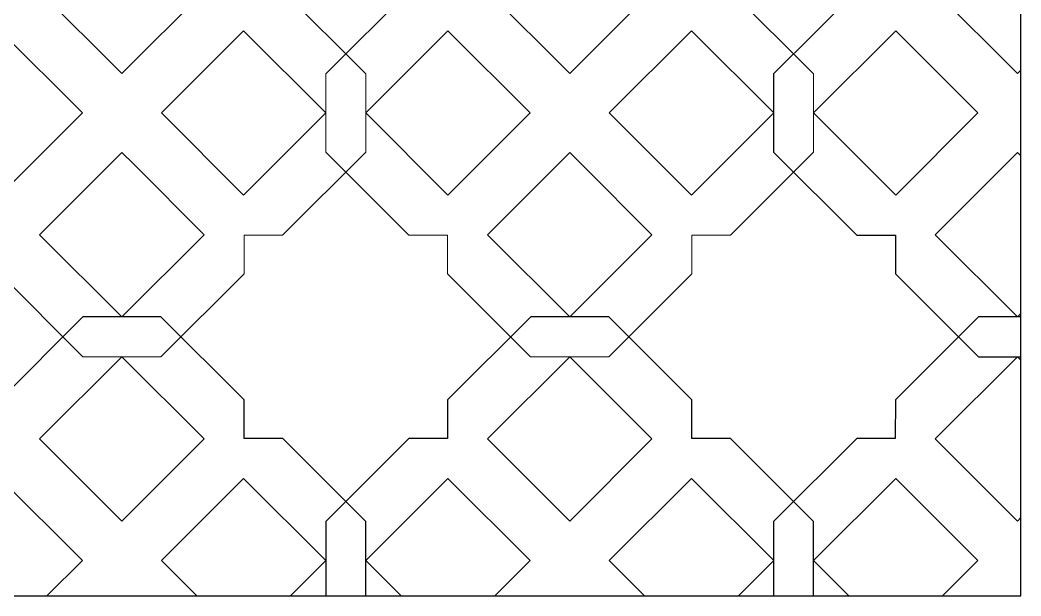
# Model space of a CAD drawing. Header units: centimetres. Extents: x -14.9 to -1.9, y -3.8 to 9.5.
# Drawn here: x -3.404 to -1.851, y -3.792 to -2.898 of the extents above; entities that cross this region are included whole.
import ezdxf

# ---------------------------------------------------------------- set-up
doc = ezdxf.new("R2010")
doc.units = ezdxf.units.CM
doc.header["$MEASUREMENT"] = 0
doc.layers.add('layer 1', color=7, linetype='Continuous')

msp = doc.modelspace()

# ---------------------------------------------------------------- linework, layer by layer
at = {"layer": 'layer 1', "color": 7}
for points, knots in [([(-8.1155, 9.5201), (-8.1155, 9.5201), (-1.85082, 9.5201), (-1.85082, 9.5201), (-1.85082, 9.5201), (-1.85082, 9.5201), (-1.85082, -3.79235), (-1.85082, -3.79235), (-1.85082, -3.79235), (-1.85082, -3.79235), (-8.1155, -3.79235), (-8.1155, -3.79235), (-8.1155, -3.79235), (-8.1155, -3.79235), (-8.1155, 9.5201), (-8.1155, 9.5201)], [0, 0, 0, 0, 0.2, 0.2, 0.2, 0.2, 0.4, 0.4, 0.4, 0.4, 0.6, 0.6, 0.6, 0.6, 1, 1, 1, 1]), ([(-1.91677, -3.42115), (-1.91677, -3.42115), (-2.04578, -3.29213), (-2.04578, -3.29213), (-2.04578, -3.29213), (-2.04578, -3.29213), (-2.04578, -3.23219), (-2.04578, -3.23219), (-2.04578, -3.23219), (-2.04578, -3.23219), (-2.10571, -3.23217), (-2.10571, -3.23217), (-2.10571, -3.23217), (-2.10571, -3.23217), (-2.23475, -3.10318), (-2.23475, -3.10318), (-2.23475, -3.10318), (-2.23475, -3.10318), (-2.23471, -2.98201), (-2.23471, -2.98201), (-2.23471, -2.98201), (-2.23471, -2.98201), (-2.10574, -2.85298), (-2.10574, -2.85298), (-2.10574, -2.85298), (-2.10574, -2.85298), (-2.04579, -2.85298), (-2.04579, -2.85298), (-2.04579, -2.85298), (-2.04579, -2.85298), (-2.04578, -2.79309), (-2.04578, -2.79309), (-2.04578, -2.79309), (-2.04578, -2.79309), (-1.91674, -2.66405), (-1.91674, -2.66405), (-1.91674, -2.66405), (-1.91674, -2.66405), (-1.85082, -2.66405), (-1.85082, -2.66405), (-1.85082, -2.66405), (-1.85082, -2.66405), (-1.85082, -2.73134), (-1.85082, -2.73134), (-1.85082, -2.73134), (-1.85082, -2.73134), (-1.85614, -2.72602), (-1.85614, -2.72602), (-1.85614, -2.72602), (-1.85614, -2.72602), (-1.98385, -2.85363), (-1.98385, -2.85363), (-1.98385, -2.85363), (-1.98385, -2.85363), (-1.85622, -2.98128), (-1.85622, -2.98128), (-1.85622, -2.98128), (-1.85622, -2.98128), (-1.85082, -2.97588), (-1.85082, -2.97588), (-1.85082, -2.97588), (-1.85082, -2.97588), (-1.85082, -3.10923), (-1.85082, -3.10923), (-1.85082, -3.10923), (-1.85082, -3.10923), (-1.85615, -3.1039), (-1.85615, -3.1039), (-1.85615, -3.1039), (-1.85615, -3.1039), (-1.98383, -3.2315), (-1.98383, -3.2315), (-1.98383, -3.2315), (-1.98383, -3.2315), (-1.85621, -3.35917), (-1.85621, -3.35917), (-1.85621, -3.35917), (-1.85621, -3.35917), (-1.85082, -3.35378), (-1.85082, -3.35378), (-1.85082, -3.35378), (-1.85082, -3.35378), (-1.85082, -3.42116), (-1.85082, -3.42116), (-1.85082, -3.42116), (-1.85082, -3.42116), (-1.91677, -3.42115), (-1.91677, -3.42115)], [0, 0, 0, 0, 0.0434783, 0.0434783, 0.0434783, 0.0434783, 0.0869565, 0.0869565, 0.0869565, 0.0869565, 0.1304348, 0.1304348, 0.1304348, 0.1304348, 0.173913, 0.173913, 0.173913, 0.173913, 0.2173913, 0.2173913, 0.2173913, 0.2173913, 0.2608696, 0.2608696, 0.2608696, 0.2608696, 0.3043478, 0.3043478, 0.3043478, 0.3043478, 0.3478261, 0.3478261, 0.3478261, 0.3478261, 0.3913043, 0.3913043, 0.3913043, 0.3913043, 0.4347826, 0.4347826, 0.4347826, 0.4347826, 0.4782609, 0.4782609, 0.4782609, 0.4782609, 0.5217391, 0.5217391, 0.5217391, 0.5217391, 0.5652174, 0.5652174, 0.5652174, 0.5652174, 0.6086957, 0.6086957, 0.6086957, 0.6086957, 0.6521739, 0.6521739, 0.6521739, 0.6521739, 0.6956522, 0.6956522, 0.6956522, 0.6956522, 0.7391304, 0.7391304, 0.7391304, 0.7391304, 0.7826087, 0.7826087, 0.7826087, 0.7826087, 0.826087, 0.826087, 0.826087, 0.826087, 0.8695652, 0.8695652, 0.8695652, 0.8695652, 0.9130435, 0.9130435, 0.9130435, 0.9130435, 1, 1, 1, 1]), ([(-2.04514, -3.17023), (-2.04514, -3.17023), (-2.17278, -3.04258), (-2.17278, -3.04258), (-2.17278, -3.04258), (-2.17278, -3.04258), (-2.04509, -2.91498), (-2.04509, -2.91498), (-2.04509, -2.91498), (-2.04509, -2.91498), (-1.91752, -3.04261), (-1.91752, -3.04261), (-1.91752, -3.04261), (-1.91752, -3.04261), (-2.04514, -3.17023), (-2.04514, -3.17023)], [0, 0, 0, 0, 0.2, 0.2, 0.2, 0.2, 0.4, 0.4, 0.4, 0.4, 0.6, 0.6, 0.6, 0.6, 1, 1, 1, 1]), ([(-3.62451, -3.79235), (-3.62451, -3.79235), (-3.62447, -3.67689), (-3.62447, -3.67689), (-3.62447, -3.67689), (-3.62447, -3.67689), (-3.4955, -3.54786), (-3.4955, -3.54786), (-3.4955, -3.54786), (-3.4955, -3.54786), (-3.43555, -3.54786), (-3.43555, -3.54786), (-3.43555, -3.54786), (-3.43555, -3.54786), (-3.43554, -3.48797), (-3.43554, -3.48797), (-3.43554, -3.48797), (-3.43554, -3.48797), (-3.3065, -3.35893), (-3.3065, -3.35893), (-3.3065, -3.35893), (-3.3065, -3.35893), (-3.18539, -3.35893), (-3.18539, -3.35893), (-3.18539, -3.35893), (-3.18539, -3.35893), (-3.05636, -3.48797), (-3.05636, -3.48797), (-3.05636, -3.48797), (-3.05636, -3.48797), (-3.05637, -3.54788), (-3.05637, -3.54788), (-3.05637, -3.54788), (-3.05637, -3.54788), (-2.99641, -3.54789), (-2.99641, -3.54789), (-2.99641, -3.54789), (-2.99641, -3.54789), (-2.86742, -3.67694), (-2.86742, -3.67694), (-2.86742, -3.67694), (-2.86742, -3.67694), (-2.86743, -3.79235), (-2.86743, -3.79235), (-2.86743, -3.79235), (-2.86743, -3.79235), (-2.98424, -3.79235), (-2.98424, -3.79235), (-2.98424, -3.79235), (-2.98424, -3.79235), (-2.92938, -3.73748), (-2.92938, -3.73748), (-2.92938, -3.73748), (-2.92938, -3.73748), (-3.057, -3.60982), (-3.057, -3.60982), (-3.057, -3.60982), (-3.057, -3.60982), (-3.18465, -3.73745), (-3.18465, -3.73745), (-3.18465, -3.73745), (-3.18465, -3.73745), (-3.12977, -3.79235), (-3.12977, -3.79235), (-3.12977, -3.79235), (-3.12977, -3.79235), (-3.36214, -3.79235), (-3.36214, -3.79235), (-3.36214, -3.79235), (-3.36214, -3.79235), (-3.30728, -3.73749), (-3.30728, -3.73749), (-3.30728, -3.73749), (-3.30728, -3.73749), (-3.43485, -3.60985), (-3.43485, -3.60985), (-3.43485, -3.60985), (-3.43485, -3.60985), (-3.56254, -3.73746), (-3.56254, -3.73746), (-3.56254, -3.73746), (-3.56254, -3.73746), (-3.50765, -3.79235), (-3.50765, -3.79235), (-3.50765, -3.79235), (-3.50765, -3.79235), (-3.62451, -3.79235), (-3.62451, -3.79235)], [0, 0, 0, 0, 0.0434783, 0.0434783, 0.0434783, 0.0434783, 0.0869565, 0.0869565, 0.0869565, 0.0869565, 0.1304348, 0.1304348, 0.1304348, 0.1304348, 0.173913, 0.173913, 0.173913, 0.173913, 0.2173913, 0.2173913, 0.2173913, 0.2173913, 0.2608696, 0.2608696, 0.2608696, 0.2608696, 0.3043478, 0.3043478, 0.3043478, 0.3043478, 0.3478261, 0.3478261, 0.3478261, 0.3478261, 0.3913043, 0.3913043, 0.3913043, 0.3913043, 0.4347826, 0.4347826, 0.4347826, 0.4347826, 0.4782609, 0.4782609, 0.4782609, 0.4782609, 0.5217391, 0.5217391, 0.5217391, 0.5217391, 0.5652174, 0.5652174, 0.5652174, 0.5652174, 0.6086957, 0.6086957, 0.6086957, 0.6086957, 0.6521739, 0.6521739, 0.6521739, 0.6521739, 0.6956522, 0.6956522, 0.6956522, 0.6956522, 0.7391304, 0.7391304, 0.7391304, 0.7391304, 0.7826087, 0.7826087, 0.7826087, 0.7826087, 0.826087, 0.826087, 0.826087, 0.826087, 0.8695652, 0.8695652, 0.8695652, 0.8695652, 0.9130435, 0.9130435, 0.9130435, 0.9130435, 1, 1, 1, 1]), ([(-2.92963, -3.79235), (-2.92963, -3.79235), (-2.92959, -3.67689), (-2.92959, -3.67689), (-2.92959, -3.67689), (-2.92959, -3.67689), (-2.80062, -3.54786), (-2.80062, -3.54786), (-2.80062, -3.54786), (-2.80062, -3.54786), (-2.74067, -3.54786), (-2.74067, -3.54786), (-2.74067, -3.54786), (-2.74067, -3.54786), (-2.74066, -3.48797), (-2.74066, -3.48797), (-2.74066, -3.48797), (-2.74066, -3.48797), (-2.61162, -3.35893), (-2.61162, -3.35893), (-2.61162, -3.35893), (-2.61162, -3.35893), (-2.49051, -3.35893), (-2.49051, -3.35893), (-2.49051, -3.35893), (-2.49051, -3.35893), (-2.36148, -3.48797), (-2.36148, -3.48797), (-2.36148, -3.48797), (-2.36148, -3.48797), (-2.36149, -3.54788), (-2.36149, -3.54788), (-2.36149, -3.54788), (-2.36149, -3.54788), (-2.30153, -3.54789), (-2.30153, -3.54789), (-2.30153, -3.54789), (-2.30153, -3.54789), (-2.17254, -3.67694), (-2.17254, -3.67694), (-2.17254, -3.67694), (-2.17254, -3.67694), (-2.17255, -3.79235), (-2.17255, -3.79235), (-2.17255, -3.79235), (-2.17255, -3.79235), (-2.28936, -3.79235), (-2.28936, -3.79235), (-2.28936, -3.79235), (-2.28936, -3.79235), (-2.2345, -3.73748), (-2.2345, -3.73748), (-2.2345, -3.73748), (-2.2345, -3.73748), (-2.36212, -3.60982), (-2.36212, -3.60982), (-2.36212, -3.60982), (-2.36212, -3.60982), (-2.48977, -3.73745), (-2.48977, -3.73745), (-2.48977, -3.73745), (-2.48977, -3.73745), (-2.43489, -3.79235), (-2.43489, -3.79235), (-2.43489, -3.79235), (-2.43489, -3.79235), (-2.66726, -3.79235), (-2.66726, -3.79235), (-2.66726, -3.79235), (-2.66726, -3.79235), (-2.6124, -3.73749), (-2.6124, -3.73749), (-2.6124, -3.73749), (-2.6124, -3.73749), (-2.73997, -3.60985), (-2.73997, -3.60985), (-2.73997, -3.60985), (-2.73997, -3.60985), (-2.86766, -3.73746), (-2.86766, -3.73746), (-2.86766, -3.73746), (-2.86766, -3.73746), (-2.81277, -3.79235), (-2.81277, -3.79235), (-2.81277, -3.79235), (-2.81277, -3.79235), (-2.92963, -3.79235), (-2.92963, -3.79235)], [0, 0, 0, 0, 0.0434783, 0.0434783, 0.0434783, 0.0434783, 0.0869565, 0.0869565, 0.0869565, 0.0869565, 0.1304348, 0.1304348, 0.1304348, 0.1304348, 0.173913, 0.173913, 0.173913, 0.173913, 0.2173913, 0.2173913, 0.2173913, 0.2173913, 0.2608696, 0.2608696, 0.2608696, 0.2608696, 0.3043478, 0.3043478, 0.3043478, 0.3043478, 0.3478261, 0.3478261, 0.3478261, 0.3478261, 0.3913043, 0.3913043, 0.3913043, 0.3913043, 0.4347826, 0.4347826, 0.4347826, 0.4347826, 0.4782609, 0.4782609, 0.4782609, 0.4782609, 0.5217391, 0.5217391, 0.5217391, 0.5217391, 0.5652174, 0.5652174, 0.5652174, 0.5652174, 0.6086957, 0.6086957, 0.6086957, 0.6086957, 0.6521739, 0.6521739, 0.6521739, 0.6521739, 0.6956522, 0.6956522, 0.6956522, 0.6956522, 0.7391304, 0.7391304, 0.7391304, 0.7391304, 0.7826087, 0.7826087, 0.7826087, 0.7826087, 0.826087, 0.826087, 0.826087, 0.826087, 0.8695652, 0.8695652, 0.8695652, 0.8695652, 0.9130435, 0.9130435, 0.9130435, 0.9130435, 1, 1, 1, 1]), ([(-2.23475, -3.79235), (-2.23475, -3.79235), (-2.23471, -3.67689), (-2.23471, -3.67689), (-2.23471, -3.67689), (-2.23471, -3.67689), (-2.10574, -3.54786), (-2.10574, -3.54786), (-2.10574, -3.54786), (-2.10574, -3.54786), (-2.04579, -3.54786), (-2.04579, -3.54786), (-2.04579, -3.54786), (-2.04579, -3.54786), (-2.04578, -3.48797), (-2.04578, -3.48797), (-2.04578, -3.48797), (-2.04578, -3.48797), (-1.91674, -3.35893), (-1.91674, -3.35893), (-1.91674, -3.35893), (-1.91674, -3.35893), (-1.85082, -3.35893), (-1.85082, -3.35893), (-1.85082, -3.35893), (-1.85082, -3.35893), (-1.85082, -3.42622), (-1.85082, -3.42622), (-1.85082, -3.42622), (-1.85082, -3.42622), (-1.85614, -3.4209), (-1.85614, -3.4209), (-1.85614, -3.4209), (-1.85614, -3.4209), (-1.98385, -3.54851), (-1.98385, -3.54851), (-1.98385, -3.54851), (-1.98385, -3.54851), (-1.85622, -3.67616), (-1.85622, -3.67616), (-1.85622, -3.67616), (-1.85622, -3.67616), (-1.85082, -3.67076), (-1.85082, -3.67076), (-1.85082, -3.67076), (-1.85082, -3.67076), (-1.85082, -3.79235), (-1.85082, -3.79235), (-1.85082, -3.79235), (-1.85082, -3.79235), (-1.97238, -3.79235), (-1.97238, -3.79235), (-1.97238, -3.79235), (-1.97238, -3.79235), (-1.91752, -3.73749), (-1.91752, -3.73749), (-1.91752, -3.73749), (-1.91752, -3.73749), (-2.04509, -3.60985), (-2.04509, -3.60985), (-2.04509, -3.60985), (-2.04509, -3.60985), (-2.17278, -3.73746), (-2.17278, -3.73746), (-2.17278, -3.73746), (-2.17278, -3.73746), (-2.11789, -3.79235), (-2.11789, -3.79235), (-2.11789, -3.79235), (-2.11789, -3.79235), (-2.23475, -3.79235), (-2.23475, -3.79235)], [0, 0, 0, 0, 0.0526316, 0.0526316, 0.0526316, 0.0526316, 0.1052632, 0.1052632, 0.1052632, 0.1052632, 0.1578947, 0.1578947, 0.1578947, 0.1578947, 0.2105263, 0.2105263, 0.2105263, 0.2105263, 0.2631579, 0.2631579, 0.2631579, 0.2631579, 0.3157895, 0.3157895, 0.3157895, 0.3157895, 0.3684211, 0.3684211, 0.3684211, 0.3684211, 0.4210526, 0.4210526, 0.4210526, 0.4210526, 0.4736842, 0.4736842, 0.4736842, 0.4736842, 0.5263158, 0.5263158, 0.5263158, 0.5263158, 0.5789474, 0.5789474, 0.5789474, 0.5789474, 0.6315789, 0.6315789, 0.6315789, 0.6315789, 0.6842105, 0.6842105, 0.6842105, 0.6842105, 0.7368421, 0.7368421, 0.7368421, 0.7368421, 0.7894737, 0.7894737, 0.7894737, 0.7894737, 0.8421053, 0.8421053, 0.8421053, 0.8421053, 0.8947368, 0.8947368, 0.8947368, 0.8947368, 1, 1, 1, 1]), ([(-3.24598, -3.67616), (-3.24598, -3.67616), (-3.37361, -3.54851), (-3.37361, -3.54851), (-3.37361, -3.54851), (-3.37361, -3.54851), (-3.2459, -3.4209), (-3.2459, -3.4209), (-3.2459, -3.4209), (-3.2459, -3.4209), (-3.11833, -3.54856), (-3.11833, -3.54856), (-3.11833, -3.54856), (-3.11833, -3.54856), (-3.24598, -3.67616), (-3.24598, -3.67616)], [0, 0, 0, 0, 0.2, 0.2, 0.2, 0.2, 0.4, 0.4, 0.4, 0.4, 0.6, 0.6, 0.6, 0.6, 1, 1, 1, 1]), ([(-2.5511, -3.67616), (-2.5511, -3.67616), (-2.67873, -3.54851), (-2.67873, -3.54851), (-2.67873, -3.54851), (-2.67873, -3.54851), (-2.55102, -3.4209), (-2.55102, -3.4209), (-2.55102, -3.4209), (-2.55102, -3.4209), (-2.42345, -3.54856), (-2.42345, -3.54856), (-2.42345, -3.54856), (-2.42345, -3.54856), (-2.5511, -3.67616), (-2.5511, -3.67616)], [0, 0, 0, 0, 0.2, 0.2, 0.2, 0.2, 0.4, 0.4, 0.4, 0.4, 0.6, 0.6, 0.6, 0.6, 1, 1, 1, 1])]:
    msp.add_open_spline(points, degree=3, knots=knots, dxfattribs=at)
at = {"layer": 'layer 1', "color": 7, "lineweight": 9}
for points, knots in [([(-8.1155, 9.5201), (-8.1155, 9.5201), (-1.85082, 9.5201), (-1.85082, 9.5201), (-1.85082, 9.5201), (-1.85082, 9.5201), (-1.85082, -3.79235), (-1.85082, -3.79235), (-1.85082, -3.79235), (-1.85082, -3.79235), (-8.1155, -3.79235), (-8.1155, -3.79235), (-8.1155, -3.79235), (-8.1155, -3.79235), (-8.1155, 9.5201), (-8.1155, 9.5201)], [0, 0, 0, 0, 0.2, 0.2, 0.2, 0.2, 0.4, 0.4, 0.4, 0.4, 0.6, 0.6, 0.6, 0.6, 1, 1, 1, 1]), ([(-3.30653, -3.42115), (-3.30653, -3.42115), (-3.43554, -3.29213), (-3.43554, -3.29213), (-3.43554, -3.29213), (-3.43554, -3.29213), (-3.43554, -3.23219), (-3.43554, -3.23219), (-3.43554, -3.23219), (-3.43554, -3.23219), (-3.49547, -3.23217), (-3.49547, -3.23217), (-3.49547, -3.23217), (-3.49547, -3.23217), (-3.62451, -3.10318), (-3.62451, -3.10318), (-3.62451, -3.10318), (-3.62451, -3.10318), (-3.62447, -2.98201), (-3.62447, -2.98201), (-3.62447, -2.98201), (-3.62447, -2.98201), (-3.4955, -2.85298), (-3.4955, -2.85298), (-3.4955, -2.85298), (-3.4955, -2.85298), (-3.43555, -2.85298), (-3.43555, -2.85298), (-3.43555, -2.85298), (-3.43555, -2.85298), (-3.43554, -2.79309), (-3.43554, -2.79309), (-3.43554, -2.79309), (-3.43554, -2.79309), (-3.3065, -2.66405), (-3.3065, -2.66405), (-3.3065, -2.66405), (-3.3065, -2.66405), (-3.18539, -2.66405), (-3.18539, -2.66405), (-3.18539, -2.66405), (-3.18539, -2.66405), (-3.05636, -2.79309), (-3.05636, -2.79309), (-3.05636, -2.79309), (-3.05636, -2.79309), (-3.05637, -2.853), (-3.05637, -2.853), (-3.05637, -2.853), (-3.05637, -2.853), (-2.99641, -2.85301), (-2.99641, -2.85301), (-2.99641, -2.85301), (-2.99641, -2.85301), (-2.86742, -2.98206), (-2.86742, -2.98206), (-2.86742, -2.98206), (-2.86742, -2.98206), (-2.86743, -3.10319), (-2.86743, -3.10319), (-2.86743, -3.10319), (-2.86743, -3.10319), (-2.99646, -3.2322), (-2.99646, -3.2322), (-2.99646, -3.2322), (-2.99646, -3.2322), (-3.05637, -3.2322), (-3.05637, -3.2322), (-3.05637, -3.2322), (-3.05637, -3.2322), (-3.05639, -3.2921), (-3.05639, -3.2921), (-3.05639, -3.2921), (-3.05639, -3.2921), (-3.18541, -3.42117), (-3.18541, -3.42117), (-3.18541, -3.42117), (-3.18541, -3.42117), (-3.30653, -3.42115), (-3.30653, -3.42115)], [0, 0, 0, 0, 0.047619, 0.047619, 0.047619, 0.047619, 0.0952381, 0.0952381, 0.0952381, 0.0952381, 0.1428571, 0.1428571, 0.1428571, 0.1428571, 0.1904762, 0.1904762, 0.1904762, 0.1904762, 0.2380952, 0.2380952, 0.2380952, 0.2380952, 0.2857143, 0.2857143, 0.2857143, 0.2857143, 0.3333333, 0.3333333, 0.3333333, 0.3333333, 0.3809524, 0.3809524, 0.3809524, 0.3809524, 0.4285714, 0.4285714, 0.4285714, 0.4285714, 0.4761905, 0.4761905, 0.4761905, 0.4761905, 0.5238095, 0.5238095, 0.5238095, 0.5238095, 0.5714286, 0.5714286, 0.5714286, 0.5714286, 0.6190476, 0.6190476, 0.6190476, 0.6190476, 0.6666667, 0.6666667, 0.6666667, 0.6666667, 0.7142857, 0.7142857, 0.7142857, 0.7142857, 0.7619048, 0.7619048, 0.7619048, 0.7619048, 0.8095238, 0.8095238, 0.8095238, 0.8095238, 0.8571429, 0.8571429, 0.8571429, 0.8571429, 0.9047619, 0.9047619, 0.9047619, 0.9047619, 1, 1, 1, 1]), ([(-2.61165, -3.42115), (-2.61165, -3.42115), (-2.74066, -3.29213), (-2.74066, -3.29213), (-2.74066, -3.29213), (-2.74066, -3.29213), (-2.74066, -3.23219), (-2.74066, -3.23219), (-2.74066, -3.23219), (-2.74066, -3.23219), (-2.80059, -3.23217), (-2.80059, -3.23217), (-2.80059, -3.23217), (-2.80059, -3.23217), (-2.92963, -3.10318), (-2.92963, -3.10318), (-2.92963, -3.10318), (-2.92963, -3.10318), (-2.92959, -2.98201), (-2.92959, -2.98201), (-2.92959, -2.98201), (-2.92959, -2.98201), (-2.80062, -2.85298), (-2.80062, -2.85298), (-2.80062, -2.85298), (-2.80062, -2.85298), (-2.74067, -2.85298), (-2.74067, -2.85298), (-2.74067, -2.85298), (-2.74067, -2.85298), (-2.74066, -2.79309), (-2.74066, -2.79309), (-2.74066, -2.79309), (-2.74066, -2.79309), (-2.61162, -2.66405), (-2.61162, -2.66405), (-2.61162, -2.66405), (-2.61162, -2.66405), (-2.49051, -2.66405), (-2.49051, -2.66405), (-2.49051, -2.66405), (-2.49051, -2.66405), (-2.36148, -2.79309), (-2.36148, -2.79309), (-2.36148, -2.79309), (-2.36148, -2.79309), (-2.36149, -2.853), (-2.36149, -2.853), (-2.36149, -2.853), (-2.36149, -2.853), (-2.30153, -2.85301), (-2.30153, -2.85301), (-2.30153, -2.85301), (-2.30153, -2.85301), (-2.17254, -2.98206), (-2.17254, -2.98206), (-2.17254, -2.98206), (-2.17254, -2.98206), (-2.17255, -3.10319), (-2.17255, -3.10319), (-2.17255, -3.10319), (-2.17255, -3.10319), (-2.30158, -3.2322), (-2.30158, -3.2322), (-2.30158, -3.2322), (-2.30158, -3.2322), (-2.36149, -3.2322), (-2.36149, -3.2322), (-2.36149, -3.2322), (-2.36149, -3.2322), (-2.36151, -3.2921), (-2.36151, -3.2921), (-2.36151, -3.2921), (-2.36151, -3.2921), (-2.49053, -3.42117), (-2.49053, -3.42117), (-2.49053, -3.42117), (-2.49053, -3.42117), (-2.61165, -3.42115), (-2.61165, -3.42115)], [0, 0, 0, 0, 0.047619, 0.047619, 0.047619, 0.047619, 0.0952381, 0.0952381, 0.0952381, 0.0952381, 0.1428571, 0.1428571, 0.1428571, 0.1428571, 0.1904762, 0.1904762, 0.1904762, 0.1904762, 0.2380952, 0.2380952, 0.2380952, 0.2380952, 0.2857143, 0.2857143, 0.2857143, 0.2857143, 0.3333333, 0.3333333, 0.3333333, 0.3333333, 0.3809524, 0.3809524, 0.3809524, 0.3809524, 0.4285714, 0.4285714, 0.4285714, 0.4285714, 0.4761905, 0.4761905, 0.4761905, 0.4761905, 0.5238095, 0.5238095, 0.5238095, 0.5238095, 0.5714286, 0.5714286, 0.5714286, 0.5714286, 0.6190476, 0.6190476, 0.6190476, 0.6190476, 0.6666667, 0.6666667, 0.6666667, 0.6666667, 0.7142857, 0.7142857, 0.7142857, 0.7142857, 0.7619048, 0.7619048, 0.7619048, 0.7619048, 0.8095238, 0.8095238, 0.8095238, 0.8095238, 0.8571429, 0.8571429, 0.8571429, 0.8571429, 0.9047619, 0.9047619, 0.9047619, 0.9047619, 1, 1, 1, 1]), ([(-3.24598, -2.98128), (-3.24598, -2.98128), (-3.37361, -2.85363), (-3.37361, -2.85363), (-3.37361, -2.85363), (-3.37361, -2.85363), (-3.2459, -2.72602), (-3.2459, -2.72602), (-3.2459, -2.72602), (-3.2459, -2.72602), (-3.11833, -2.85368), (-3.11833, -2.85368), (-3.11833, -2.85368), (-3.11833, -2.85368), (-3.24598, -2.98128), (-3.24598, -2.98128)], [0, 0, 0, 0, 0.2, 0.2, 0.2, 0.2, 0.4, 0.4, 0.4, 0.4, 0.6, 0.6, 0.6, 0.6, 1, 1, 1, 1]), ([(-2.5511, -2.98128), (-2.5511, -2.98128), (-2.67873, -2.85363), (-2.67873, -2.85363), (-2.67873, -2.85363), (-2.67873, -2.85363), (-2.55102, -2.72602), (-2.55102, -2.72602), (-2.55102, -2.72602), (-2.55102, -2.72602), (-2.42345, -2.85368), (-2.42345, -2.85368), (-2.42345, -2.85368), (-2.42345, -2.85368), (-2.5511, -2.98128), (-2.5511, -2.98128)], [0, 0, 0, 0, 0.2, 0.2, 0.2, 0.2, 0.4, 0.4, 0.4, 0.4, 0.6, 0.6, 0.6, 0.6, 1, 1, 1, 1]), ([(-3.4349, -3.17023), (-3.4349, -3.17023), (-3.56254, -3.04258), (-3.56254, -3.04258), (-3.56254, -3.04258), (-3.56254, -3.04258), (-3.43485, -2.91498), (-3.43485, -2.91498), (-3.43485, -2.91498), (-3.43485, -2.91498), (-3.30728, -3.04261), (-3.30728, -3.04261), (-3.30728, -3.04261), (-3.30728, -3.04261), (-3.4349, -3.17023), (-3.4349, -3.17023)], [0, 0, 0, 0, 0.2, 0.2, 0.2, 0.2, 0.4, 0.4, 0.4, 0.4, 0.6, 0.6, 0.6, 0.6, 1, 1, 1, 1]), ([(-3.05701, -3.17025), (-3.05701, -3.17025), (-3.18465, -3.04257), (-3.18465, -3.04257), (-3.18465, -3.04257), (-3.18465, -3.04257), (-3.057, -2.91494), (-3.057, -2.91494), (-3.057, -2.91494), (-3.057, -2.91494), (-2.92938, -3.0426), (-2.92938, -3.0426), (-2.92938, -3.0426), (-2.92938, -3.0426), (-3.05701, -3.17025), (-3.05701, -3.17025)], [0, 0, 0, 0, 0.2, 0.2, 0.2, 0.2, 0.4, 0.4, 0.4, 0.4, 0.6, 0.6, 0.6, 0.6, 1, 1, 1, 1]), ([(-2.74002, -3.17023), (-2.74002, -3.17023), (-2.86766, -3.04258), (-2.86766, -3.04258), (-2.86766, -3.04258), (-2.86766, -3.04258), (-2.73997, -2.91498), (-2.73997, -2.91498), (-2.73997, -2.91498), (-2.73997, -2.91498), (-2.6124, -3.04261), (-2.6124, -3.04261), (-2.6124, -3.04261), (-2.6124, -3.04261), (-2.74002, -3.17023), (-2.74002, -3.17023)], [0, 0, 0, 0, 0.2, 0.2, 0.2, 0.2, 0.4, 0.4, 0.4, 0.4, 0.6, 0.6, 0.6, 0.6, 1, 1, 1, 1]), ([(-2.36213, -3.17025), (-2.36213, -3.17025), (-2.48977, -3.04257), (-2.48977, -3.04257), (-2.48977, -3.04257), (-2.48977, -3.04257), (-2.36212, -2.91494), (-2.36212, -2.91494), (-2.36212, -2.91494), (-2.36212, -2.91494), (-2.2345, -3.0426), (-2.2345, -3.0426), (-2.2345, -3.0426), (-2.2345, -3.0426), (-2.36213, -3.17025), (-2.36213, -3.17025)], [0, 0, 0, 0, 0.2, 0.2, 0.2, 0.2, 0.4, 0.4, 0.4, 0.4, 0.6, 0.6, 0.6, 0.6, 1, 1, 1, 1]), ([(-3.2276, -3.1222), (-3.2276, -3.1222), (-3.24591, -3.1039), (-3.24591, -3.1039), (-3.24591, -3.1039), (-3.24591, -3.1039), (-3.37359, -3.2315), (-3.37359, -3.2315), (-3.37359, -3.2315), (-3.37359, -3.2315), (-3.24597, -3.35917), (-3.24597, -3.35917), (-3.24597, -3.35917), (-3.24597, -3.35917), (-3.11831, -3.23156), (-3.11831, -3.23156), (-3.11831, -3.23156), (-3.11831, -3.23156), (-3.2276, -3.1222), (-3.2276, -3.1222)], [0, 0, 0, 0, 0.1666667, 0.1666667, 0.1666667, 0.1666667, 0.3333333, 0.3333333, 0.3333333, 0.3333333, 0.5, 0.5, 0.5, 0.5, 0.6666667, 0.6666667, 0.6666667, 0.6666667, 1, 1, 1, 1]), ([(-2.53272, -3.1222), (-2.53272, -3.1222), (-2.55103, -3.1039), (-2.55103, -3.1039), (-2.55103, -3.1039), (-2.55103, -3.1039), (-2.67871, -3.2315), (-2.67871, -3.2315), (-2.67871, -3.2315), (-2.67871, -3.2315), (-2.55109, -3.35917), (-2.55109, -3.35917), (-2.55109, -3.35917), (-2.55109, -3.35917), (-2.42343, -3.23156), (-2.42343, -3.23156), (-2.42343, -3.23156), (-2.42343, -3.23156), (-2.53272, -3.1222), (-2.53272, -3.1222)], [0, 0, 0, 0, 0.1666667, 0.1666667, 0.1666667, 0.1666667, 0.3333333, 0.3333333, 0.3333333, 0.3333333, 0.5, 0.5, 0.5, 0.5, 0.6666667, 0.6666667, 0.6666667, 0.6666667, 1, 1, 1, 1])]:
    msp.add_open_spline(points, degree=3, knots=knots, dxfattribs=at)
at = {"layer": 'layer 1', "color": 250, "lineweight": 9}
for points, knots in [([(-1.91677, -3.42115), (-1.91677, -3.42115), (-2.04578, -3.29213), (-2.04578, -3.29213), (-2.04578, -3.29213), (-2.04578, -3.29213), (-2.04578, -3.23219), (-2.04578, -3.23219), (-2.04578, -3.23219), (-2.04578, -3.23219), (-2.10571, -3.23217), (-2.10571, -3.23217), (-2.10571, -3.23217), (-2.10571, -3.23217), (-2.23475, -3.10318), (-2.23475, -3.10318), (-2.23475, -3.10318), (-2.23475, -3.10318), (-2.23471, -2.98201), (-2.23471, -2.98201), (-2.23471, -2.98201), (-2.23471, -2.98201), (-2.10574, -2.85298), (-2.10574, -2.85298), (-2.10574, -2.85298), (-2.10574, -2.85298), (-2.04579, -2.85298), (-2.04579, -2.85298), (-2.04579, -2.85298), (-2.04579, -2.85298), (-2.04578, -2.79309), (-2.04578, -2.79309), (-2.04578, -2.79309), (-2.04578, -2.79309), (-1.91674, -2.66405), (-1.91674, -2.66405), (-1.91674, -2.66405), (-1.91674, -2.66405), (-1.85082, -2.66405), (-1.85082, -2.66405)], [0, 0, 0, 0, 0.0909091, 0.0909091, 0.0909091, 0.0909091, 0.1818182, 0.1818182, 0.1818182, 0.1818182, 0.2727273, 0.2727273, 0.2727273, 0.2727273, 0.3636364, 0.3636364, 0.3636364, 0.3636364, 0.4545455, 0.4545455, 0.4545455, 0.4545455, 0.5454545, 0.5454545, 0.5454545, 0.5454545, 0.6363636, 0.6363636, 0.6363636, 0.6363636, 0.7272727, 0.7272727, 0.7272727, 0.7272727, 0.8181818, 0.8181818, 0.8181818, 0.8181818, 1, 1, 1, 1]), ([(-1.85622, -2.98128), (-1.85622, -2.98128), (-1.98385, -2.85363), (-1.98385, -2.85363), (-1.98385, -2.85363), (-1.98385, -2.85363), (-1.85614, -2.72602), (-1.85614, -2.72602), (-1.85614, -2.72602), (-1.85614, -2.72602), (-1.85082, -2.73134), (-1.85082, -2.73134)], [0, 0, 0, 0, 0.25, 0.25, 0.25, 0.25, 0.5, 0.5, 0.5, 0.5, 1, 1, 1, 1]), ([(-2.04514, -3.17023), (-2.04514, -3.17023), (-2.17278, -3.04258), (-2.17278, -3.04258), (-2.17278, -3.04258), (-2.17278, -3.04258), (-2.04509, -2.91498), (-2.04509, -2.91498), (-2.04509, -2.91498), (-2.04509, -2.91498), (-1.91752, -3.04261), (-1.91752, -3.04261), (-1.91752, -3.04261), (-1.91752, -3.04261), (-2.04514, -3.17023), (-2.04514, -3.17023)], [0, 0, 0, 0, 0.2, 0.2, 0.2, 0.2, 0.4, 0.4, 0.4, 0.4, 0.6, 0.6, 0.6, 0.6, 1, 1, 1, 1]), ([(-1.85082, -3.10923), (-1.85082, -3.10923), (-1.85615, -3.1039), (-1.85615, -3.1039), (-1.85615, -3.1039), (-1.85615, -3.1039), (-1.98383, -3.2315), (-1.98383, -3.2315), (-1.98383, -3.2315), (-1.98383, -3.2315), (-1.85621, -3.35917), (-1.85621, -3.35917), (-1.85621, -3.35917), (-1.85621, -3.35917), (-1.85082, -3.35378), (-1.85082, -3.35378)], [0, 0, 0, 0, 0.2, 0.2, 0.2, 0.2, 0.4, 0.4, 0.4, 0.4, 0.6, 0.6, 0.6, 0.6, 1, 1, 1, 1]), ([(-3.62451, -3.79235), (-3.62451, -3.79235), (-3.62447, -3.67689), (-3.62447, -3.67689), (-3.62447, -3.67689), (-3.62447, -3.67689), (-3.4955, -3.54786), (-3.4955, -3.54786), (-3.4955, -3.54786), (-3.4955, -3.54786), (-3.43555, -3.54786), (-3.43555, -3.54786), (-3.43555, -3.54786), (-3.43555, -3.54786), (-3.43554, -3.48797), (-3.43554, -3.48797), (-3.43554, -3.48797), (-3.43554, -3.48797), (-3.3065, -3.35893), (-3.3065, -3.35893), (-3.3065, -3.35893), (-3.3065, -3.35893), (-3.18539, -3.35893), (-3.18539, -3.35893), (-3.18539, -3.35893), (-3.18539, -3.35893), (-3.05636, -3.48797), (-3.05636, -3.48797), (-3.05636, -3.48797), (-3.05636, -3.48797), (-3.05637, -3.54788), (-3.05637, -3.54788), (-3.05637, -3.54788), (-3.05637, -3.54788), (-2.99641, -3.54789), (-2.99641, -3.54789), (-2.99641, -3.54789), (-2.99641, -3.54789), (-2.86742, -3.67694), (-2.86742, -3.67694), (-2.86742, -3.67694), (-2.86742, -3.67694), (-2.86743, -3.79235), (-2.86743, -3.79235)], [0, 0, 0, 0, 0.0833333, 0.0833333, 0.0833333, 0.0833333, 0.1666667, 0.1666667, 0.1666667, 0.1666667, 0.25, 0.25, 0.25, 0.25, 0.3333333, 0.3333333, 0.3333333, 0.3333333, 0.4166667, 0.4166667, 0.4166667, 0.4166667, 0.5, 0.5, 0.5, 0.5, 0.5833333, 0.5833333, 0.5833333, 0.5833333, 0.6666667, 0.6666667, 0.6666667, 0.6666667, 0.75, 0.75, 0.75, 0.75, 0.8333333, 0.8333333, 0.8333333, 0.8333333, 1, 1, 1, 1]), ([(-2.92963, -3.79235), (-2.92963, -3.79235), (-2.92959, -3.67689), (-2.92959, -3.67689), (-2.92959, -3.67689), (-2.92959, -3.67689), (-2.80062, -3.54786), (-2.80062, -3.54786), (-2.80062, -3.54786), (-2.80062, -3.54786), (-2.74067, -3.54786), (-2.74067, -3.54786), (-2.74067, -3.54786), (-2.74067, -3.54786), (-2.74066, -3.48797), (-2.74066, -3.48797), (-2.74066, -3.48797), (-2.74066, -3.48797), (-2.61162, -3.35893), (-2.61162, -3.35893), (-2.61162, -3.35893), (-2.61162, -3.35893), (-2.49051, -3.35893), (-2.49051, -3.35893), (-2.49051, -3.35893), (-2.49051, -3.35893), (-2.36148, -3.48797), (-2.36148, -3.48797), (-2.36148, -3.48797), (-2.36148, -3.48797), (-2.36149, -3.54788), (-2.36149, -3.54788), (-2.36149, -3.54788), (-2.36149, -3.54788), (-2.30153, -3.54789), (-2.30153, -3.54789), (-2.30153, -3.54789), (-2.30153, -3.54789), (-2.17254, -3.67694), (-2.17254, -3.67694), (-2.17254, -3.67694), (-2.17254, -3.67694), (-2.17255, -3.79235), (-2.17255, -3.79235)], [0, 0, 0, 0, 0.0833333, 0.0833333, 0.0833333, 0.0833333, 0.1666667, 0.1666667, 0.1666667, 0.1666667, 0.25, 0.25, 0.25, 0.25, 0.3333333, 0.3333333, 0.3333333, 0.3333333, 0.4166667, 0.4166667, 0.4166667, 0.4166667, 0.5, 0.5, 0.5, 0.5, 0.5833333, 0.5833333, 0.5833333, 0.5833333, 0.6666667, 0.6666667, 0.6666667, 0.6666667, 0.75, 0.75, 0.75, 0.75, 0.8333333, 0.8333333, 0.8333333, 0.8333333, 1, 1, 1, 1]), ([(-2.23475, -3.79235), (-2.23475, -3.79235), (-2.23471, -3.67689), (-2.23471, -3.67689), (-2.23471, -3.67689), (-2.23471, -3.67689), (-2.10574, -3.54786), (-2.10574, -3.54786), (-2.10574, -3.54786), (-2.10574, -3.54786), (-2.04579, -3.54786), (-2.04579, -3.54786), (-2.04579, -3.54786), (-2.04579, -3.54786), (-2.04578, -3.48797), (-2.04578, -3.48797), (-2.04578, -3.48797), (-2.04578, -3.48797), (-1.91674, -3.35893), (-1.91674, -3.35893), (-1.91674, -3.35893), (-1.91674, -3.35893), (-1.85082, -3.35893), (-1.85082, -3.35893)], [0, 0, 0, 0, 0.1428571, 0.1428571, 0.1428571, 0.1428571, 0.2857143, 0.2857143, 0.2857143, 0.2857143, 0.4285714, 0.4285714, 0.4285714, 0.4285714, 0.5714286, 0.5714286, 0.5714286, 0.5714286, 0.7142857, 0.7142857, 0.7142857, 0.7142857, 1, 1, 1, 1]), ([(-3.24598, -3.67616), (-3.24598, -3.67616), (-3.37361, -3.54851), (-3.37361, -3.54851), (-3.37361, -3.54851), (-3.37361, -3.54851), (-3.2459, -3.4209), (-3.2459, -3.4209), (-3.2459, -3.4209), (-3.2459, -3.4209), (-3.11833, -3.54856), (-3.11833, -3.54856), (-3.11833, -3.54856), (-3.11833, -3.54856), (-3.24598, -3.67616), (-3.24598, -3.67616)], [0, 0, 0, 0, 0.2, 0.2, 0.2, 0.2, 0.4, 0.4, 0.4, 0.4, 0.6, 0.6, 0.6, 0.6, 1, 1, 1, 1]), ([(-2.5511, -3.67616), (-2.5511, -3.67616), (-2.67873, -3.54851), (-2.67873, -3.54851), (-2.67873, -3.54851), (-2.67873, -3.54851), (-2.55102, -3.4209), (-2.55102, -3.4209), (-2.55102, -3.4209), (-2.55102, -3.4209), (-2.42345, -3.54856), (-2.42345, -3.54856), (-2.42345, -3.54856), (-2.42345, -3.54856), (-2.5511, -3.67616), (-2.5511, -3.67616)], [0, 0, 0, 0, 0.2, 0.2, 0.2, 0.2, 0.4, 0.4, 0.4, 0.4, 0.6, 0.6, 0.6, 0.6, 1, 1, 1, 1]), ([(-1.85622, -3.67616), (-1.85622, -3.67616), (-1.98385, -3.54851), (-1.98385, -3.54851), (-1.98385, -3.54851), (-1.98385, -3.54851), (-1.85614, -3.4209), (-1.85614, -3.4209), (-1.85614, -3.4209), (-1.85614, -3.4209), (-1.85082, -3.42622), (-1.85082, -3.42622)], [0, 0, 0, 0, 0.25, 0.25, 0.25, 0.25, 0.5, 0.5, 0.5, 0.5, 1, 1, 1, 1]), ([(-3.50765, -3.79235), (-3.50765, -3.79235), (-3.56254, -3.73746), (-3.56254, -3.73746), (-3.56254, -3.73746), (-3.56254, -3.73746), (-3.43485, -3.60985), (-3.43485, -3.60985), (-3.43485, -3.60985), (-3.43485, -3.60985), (-3.30728, -3.73749), (-3.30728, -3.73749), (-3.30728, -3.73749), (-3.30728, -3.73749), (-3.36214, -3.79235), (-3.36214, -3.79235)], [0, 0, 0, 0, 0.2, 0.2, 0.2, 0.2, 0.4, 0.4, 0.4, 0.4, 0.6, 0.6, 0.6, 0.6, 1, 1, 1, 1]), ([(-3.12977, -3.79235), (-3.12977, -3.79235), (-3.18465, -3.73745), (-3.18465, -3.73745), (-3.18465, -3.73745), (-3.18465, -3.73745), (-3.057, -3.60982), (-3.057, -3.60982), (-3.057, -3.60982), (-3.057, -3.60982), (-2.92938, -3.73748), (-2.92938, -3.73748), (-2.92938, -3.73748), (-2.92938, -3.73748), (-2.98424, -3.79235), (-2.98424, -3.79235)], [0, 0, 0, 0, 0.2, 0.2, 0.2, 0.2, 0.4, 0.4, 0.4, 0.4, 0.6, 0.6, 0.6, 0.6, 1, 1, 1, 1]), ([(-2.81277, -3.79235), (-2.81277, -3.79235), (-2.86766, -3.73746), (-2.86766, -3.73746), (-2.86766, -3.73746), (-2.86766, -3.73746), (-2.73997, -3.60985), (-2.73997, -3.60985), (-2.73997, -3.60985), (-2.73997, -3.60985), (-2.6124, -3.73749), (-2.6124, -3.73749), (-2.6124, -3.73749), (-2.6124, -3.73749), (-2.66726, -3.79235), (-2.66726, -3.79235)], [0, 0, 0, 0, 0.2, 0.2, 0.2, 0.2, 0.4, 0.4, 0.4, 0.4, 0.6, 0.6, 0.6, 0.6, 1, 1, 1, 1]), ([(-2.43489, -3.79235), (-2.43489, -3.79235), (-2.48977, -3.73745), (-2.48977, -3.73745), (-2.48977, -3.73745), (-2.48977, -3.73745), (-2.36212, -3.60982), (-2.36212, -3.60982), (-2.36212, -3.60982), (-2.36212, -3.60982), (-2.2345, -3.73748), (-2.2345, -3.73748), (-2.2345, -3.73748), (-2.2345, -3.73748), (-2.28936, -3.79235), (-2.28936, -3.79235)], [0, 0, 0, 0, 0.2, 0.2, 0.2, 0.2, 0.4, 0.4, 0.4, 0.4, 0.6, 0.6, 0.6, 0.6, 1, 1, 1, 1]), ([(-2.11789, -3.79235), (-2.11789, -3.79235), (-2.17278, -3.73746), (-2.17278, -3.73746), (-2.17278, -3.73746), (-2.17278, -3.73746), (-2.04509, -3.60985), (-2.04509, -3.60985), (-2.04509, -3.60985), (-2.04509, -3.60985), (-1.91752, -3.73749), (-1.91752, -3.73749), (-1.91752, -3.73749), (-1.91752, -3.73749), (-1.97238, -3.79235), (-1.97238, -3.79235)], [0, 0, 0, 0, 0.2, 0.2, 0.2, 0.2, 0.4, 0.4, 0.4, 0.4, 0.6, 0.6, 0.6, 0.6, 1, 1, 1, 1])]:
    msp.add_open_spline(points, degree=3, knots=knots, dxfattribs=at)
for points in [[(-1.85082, -2.97588), (-1.85082, -2.97588), (-1.85622, -2.98128), (-1.85622, -2.98128)], [(-1.85082, -3.42116), (-1.85082, -3.42116), (-1.91677, -3.42115), (-1.91677, -3.42115)], [(-1.85082, -3.67076), (-1.85082, -3.67076), (-1.85622, -3.67616), (-1.85622, -3.67616)]]:
    msp.add_open_spline(points, degree=3, dxfattribs=at)

doc.saveas('drawing.dxf')
